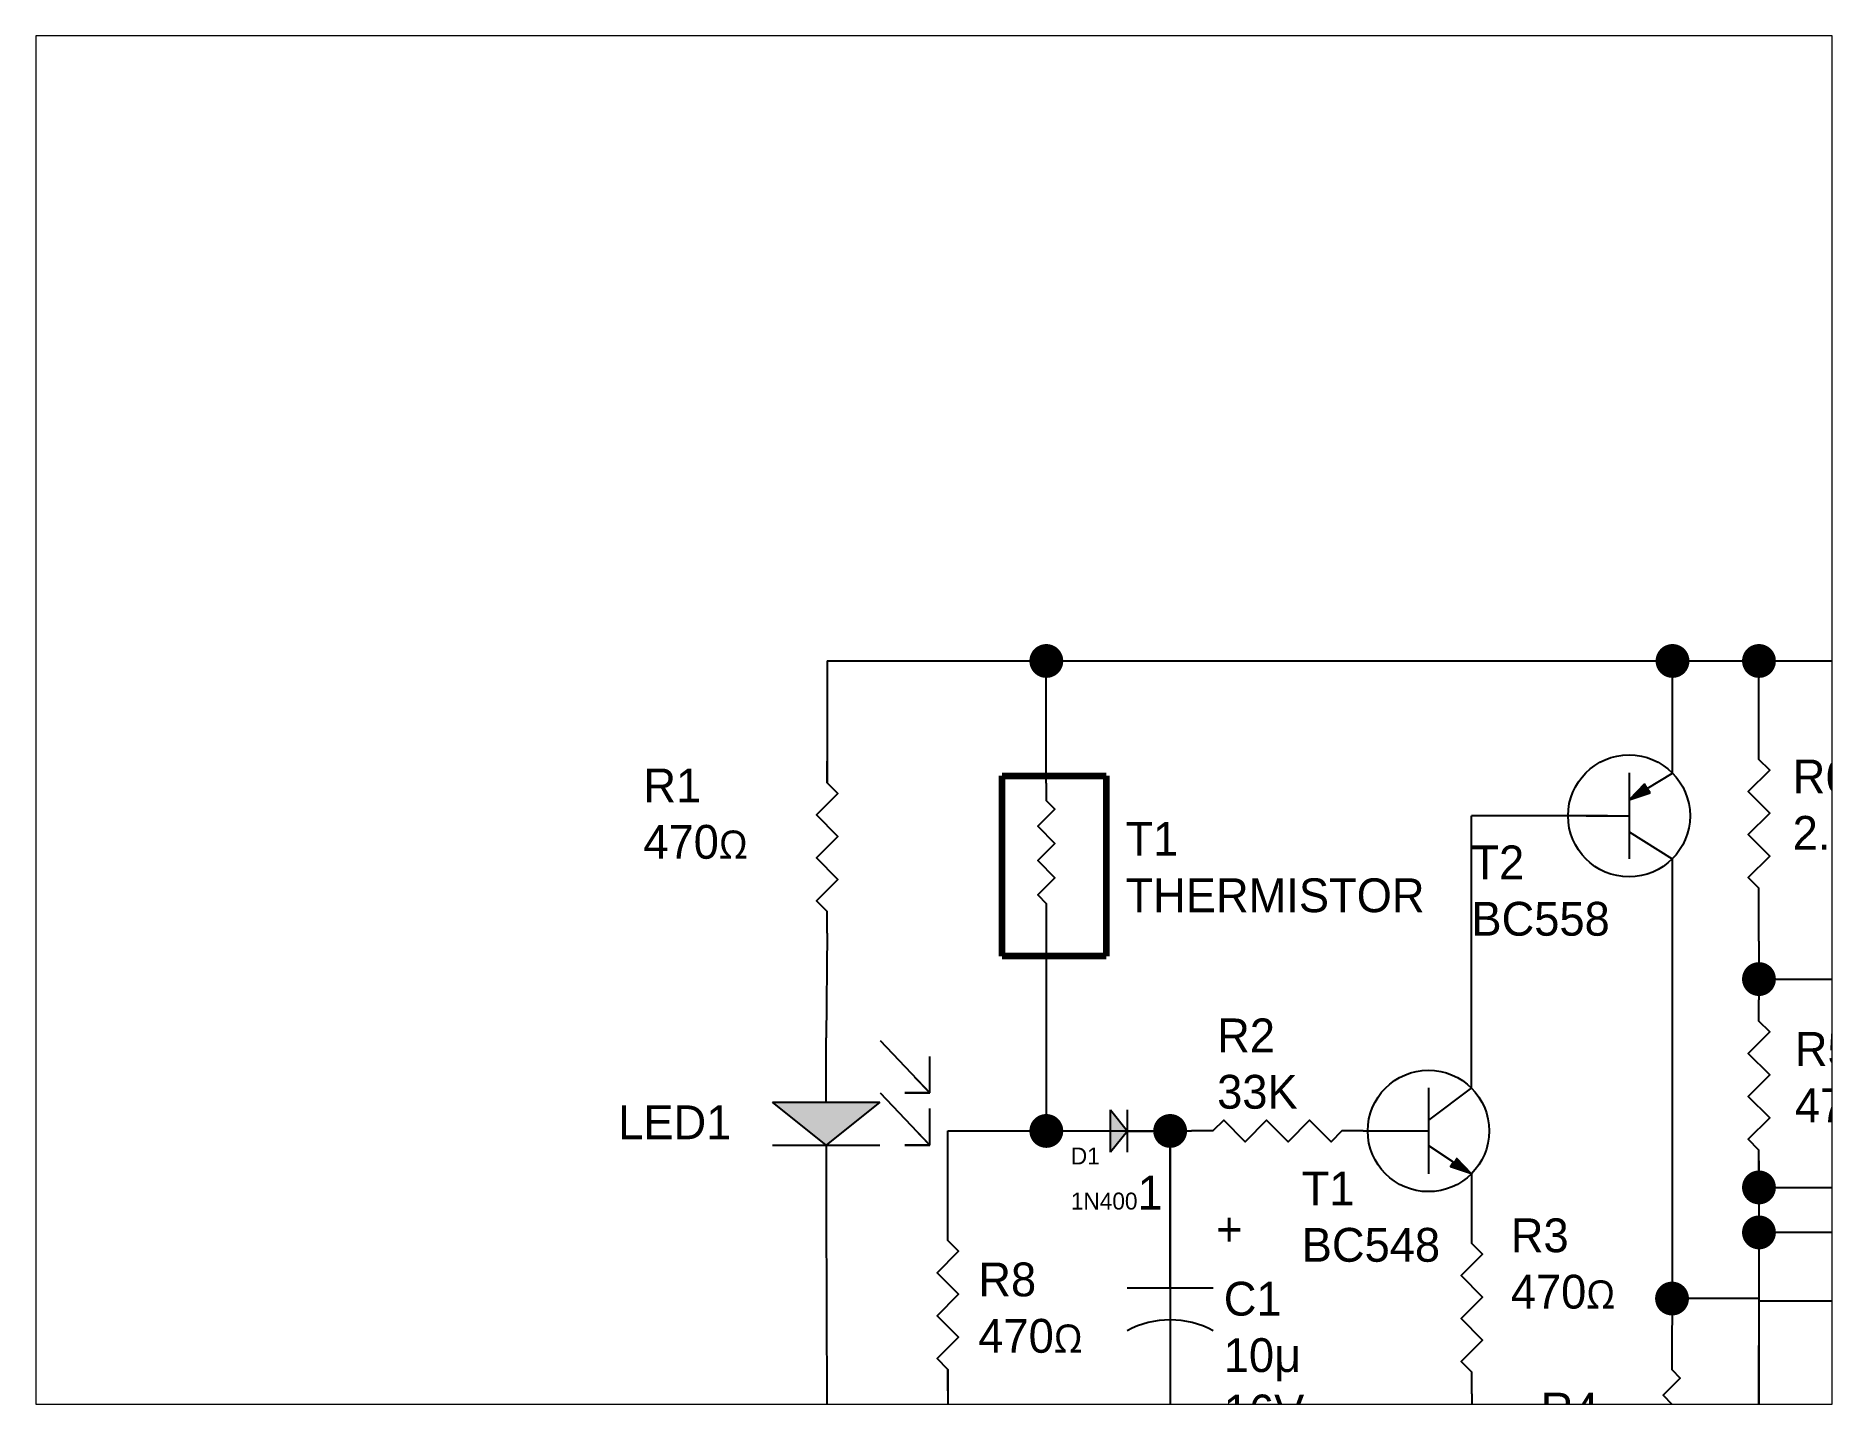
# Paper-space layout 'Layout1' of a CAD drawing. Header units: centimetres. Extents: x 1.05 to 9.45, y 0.8 to 7.2.
# The model-space entities are those that its viewports show. They can reach past a viewport. Long polylines and large blocks are cut down to what shows.
import ezdxf

# ---------------------------------------------------------------- set-up
doc = ezdxf.new("R2010")
doc.units = ezdxf.units.CM
doc.header["$MEASUREMENT"] = 0

# ---------------------------------------------------------------- blocks, each defined once
blk = doc.blocks.new('Resistor')
at = {"color": 7}
blk.add_lwpolyline([(0, 0), (0.05, 0), (0.075, 0.025), (0.125, -0.025), (0.175, 0.025), (0.225, -0.025), (0.275, 0.025), (0.325, -0.025), (0.35, 0), (0.4, 0)], dxfattribs=at)
blk = doc.blocks.new('Diode')
at = {"color": 7}
for p, q in [((0.15, 0.125), (0.25, 0)), ((0.15, -0.125), (0.15, 0.125)), ((0.25, -0.125), (0.25, 0.125)), ((0.15, 0), (0, 0)), ((0.25, 0), (0.15, -0.125)), ((0.25, 0), (0.4, 0))]:
    blk.add_line(p, q, dxfattribs=at)
blk.add_solid([(0.15, -0.125), (0.25, 0), (0.15, 0.125)], dxfattribs=at)
blk = doc.blocks.new('Transistor - NPN')
at = {"color": 7}
for p, q in [((0.199999, 0.2), (0.199999, -0.2)), ((0.399999, 0.2), (0.199999, 0.05)), ((0, 0), (0.199999, 0)), ((0.316132, -0.145536), (0.201153, -0.069033)), ((0.302516, -0.166503), (0.316132, -0.145536)), ((0.399999, -0.2), (0.302516, -0.166503)), ((0.329748, -0.124569), (0.399999, -0.2))]:
    blk.add_line(p, q, dxfattribs=at)
blk.add_solid([(0.302516, -0.166503), (0.399999, -0.2), (0.329748, -0.124569)], dxfattribs=at)
blk = doc.blocks.new('T1')
blk.add_circle((0, 0), 0.718)
at = {"xscale": 2.54, "yscale": 2.54, "zscale": 2.54}
blk.add_blockref('Transistor - NPN', (-0.508, 0), dxfattribs=at)
blk = doc.blocks.new('Transistor - PNP')
at = {"color": 7}
for p, q in [((0.200001, 0.2), (0.200001, -0.199999)), ((0.284805, 0.127992), (0.4024, 0.199023)), ((0.271557, 0.149194), (0.200001, 0.075)), ((0.200001, 0.075), (0.298053, 0.106791)), ((0.284805, 0.127992), (0.271557, 0.149194)), ((0.298053, 0.106791), (0.284805, 0.127992)), ((0, 0), (0.200001, 0)), ((0.200001, -0.074999), (0.400001, -0.199999))]:
    blk.add_line(p, q, dxfattribs=at)
blk.add_solid([(0.200001, 0.075), (0.298053, 0.106791), (0.271557, 0.149194)], dxfattribs=at)
blk = doc.blocks.new('T2')
blk.add_circle((0, 0), 0.721)
at = {"xscale": 2.54, "yscale": 2.54, "zscale": 2.54}
blk.add_blockref('Transistor - PNP', (-0.508, 0), dxfattribs=at)
blk = doc.blocks.new('Capacitor')
at = {"color": 7}
for p, q in [((0.15, -0.1), (0.15, 0.1)), ((0.15, 0), (0, 0)), ((0.225, 0), (0.4, 0))]:
    blk.add_line(p, q, dxfattribs=at)
blk.add_arc((0.4375, 0), 0.2125, 151.9275, 208.0725, dxfattribs=at)

msp = doc.modelspace()

# ---------------------------------------------------------------- linework, layer by layer
for p, q in [((4.587, 8.08, -10), (14.382, 8.08, -10)), ((4.587, 8.08, -10), (4.587, 7.36, -10)), ((5.883, 7.357, -6.742), (5.883, 8.08, -6.742)), ((9.585, 7.417), (9.585, 8.08)), ((10.096, 7.625, -10), (10.096, 8.08, -10)), ((8.396, 6.989), (8.396, 7.164)), ((8.968, 7.164), (8.396, 7.164)), ((9.201, 7.164), (8.968, 7.164)), ((8.396, 6.772), (8.396, 6.989)), ((9.582, 6.91), (9.582, 4.31)), ((8.396, 5.555), (8.396, 6.772)), ((10.096, 6.424, -10), (10.096, 6.609, -10)), ((5.883, 6.544, -6.742), (5.883, 5.301, -6.742)), ((4.587, 6.471, -10), (4.582, 5.852, -10)), ((10.096, 6.424, -10), (10.096, 6.199, -10)), ((10.096, 6.424, -10), (10.096, 6.424, -10)), ((10.096, 6.199, -10), (10.096, 6.077, -10)), ((10.096, 6.199, -10), (10.925, 6.199, -10)), ((4.9, 5.835, -10), (5.194, 5.526, -10)), ((5.194, 5.556, -10), (5.194, 5.742, -10)), ((4.9, 5.526, -10), (5.194, 5.217, -10)), ((5.194, 5.526, -10), (5.047, 5.526, -10)), ((5.047, 5.526, -10), (5.194, 5.526, -10)), ((5.194, 5.526, -10), (5.106, 5.618, -10)), ((5.137, 5.586, -10), (5.194, 5.526, -10)), ((5.194, 5.526, -10), (5.194, 5.556, -10)), ((5.194, 5.526, -10), (5.194, 5.526, -10)), ((5.194, 5.247, -10), (5.194, 5.433, -10)), ((5.194, 5.217, -10), (5.047, 5.217, -10)), ((5.047, 5.217, -10), (5.194, 5.217, -10)), ((5.194, 5.217, -10), (5.106, 5.309, -10)), ((5.137, 5.277, -10), (5.194, 5.217, -10)), ((5.194, 5.217, -10), (5.194, 5.247, -10)), ((5.194, 5.217, -10), (5.194, 5.217, -10)), ((5.301, 5.301), (6.017, 5.301)), ((5.301, 4.78, -10), (5.301, 5.301, -10)), ((6.017, 5.301, -10), (6.017, 5.301, -10)), ((6.017, 5.301, -10), (6.017, 5.301, -10)), ((6.017, 5.301, -10), (6.456, 5.301, -10)), ((6.456, 5.301, -10), (6.675, 5.301, -8.024)), ((6.615, 4.564, -10), (6.615, 5.301, -10)), ((6.615, 5.301, -10), (6.615, 3.739, -10)), ((6.675, 5.301, -8.024), (6.675, 5.301, -8.024)), ((6.675, 5.301, -8.024), (6.741, 5.301, -8.024)), ((7.757, 5.301, -8.024), (7.783, 5.301)), ((7.783, 5.301), (8.142, 5.301)), ((10.096, 5.124, -10), (10.096, 4.967, -10)), ((8.396, 5.047), (8.396, 4.763)), ((10.096, 4.967, -10), (10.096, 3.652, -10)), ((10.096, 4.967, -10), (10.925, 4.967, -10)), ((4.582, 4.836, -10), (4.587, 3.307, -10)), ((10.925, 4.701, -10), (10.096, 4.701, -10)), ((9.582, 4.31), (9.58, 3.992, -6.742)), ((10.096, 4.31, -10), (9.582, 4.31, -10)), ((10.096, 4.297, -10), (10.925, 4.297, -10)), ((5.301, 3.891), (5.301, 2.891)), ((6.615, 3.739, -10), (6.615, 2.941, -10)), ((8.399, 3.747, 10), (8.399, 2.941, 10))]:
    msp.add_line(p, q)
at = {"color": 30, "linetype": 'ByBlock', "lineweight": 200, "true_color": 0xf26722}
msp.add_line((5.622, 7.4, -10), (6.237, 7.4, -10), dxfattribs=at)
at = {"color": 30, "linetype": 'ByBlock', "lineweight": 211, "true_color": 0xf26722}
for p, q in [((5.622, 6.334, -10), (5.622, 7.4, -10)), ((6.237, 7.4, -10), (6.237, 6.334, -10)), ((6.237, 6.334, -10), (5.622, 6.334, -10))]:
    msp.add_line(p, q, dxfattribs=at)
at = {"const_width": 0.1}
for points, elevation in [([(5.833, 8.08, 1), (5.933, 8.08, 1)], -6.742), ([(10.046, 8.08, 1), (10.146, 8.08, 1)], -10), ([(10.046, 6.199, 1), (10.146, 6.199, 1)], -10), ([(5.833, 5.301, 1), (5.933, 5.301, 1)], -6.742), ([(6.565, 5.301, 1), (6.665, 5.301, 1)], -10), ([(10.046, 4.967, 1), (10.146, 4.967, 1)], -10), ([(10.046, 4.701, 1), (10.146, 4.701, 1)], -10)]:
    msp.add_lwpolyline(points, format="xyb", close=True, dxfattribs=dict(at, elevation=elevation))
for points in [[(9.535, 8.08, 1), (9.635, 8.08, 1)], [(9.532, 4.31, 1), (9.632, 4.31, 1)]]:
    msp.add_lwpolyline(points, format="xyb", close=True, dxfattribs=at)

# ---------------------------------------------------------------- block references
for name, p, xscale, yscale, zscale, rotation in [('Resistor', (10.096, 6.609, -10), 2.54, 2.54, 2.54, 90), ('Resistor', (4.587, 6.471, -10), 2.54, 2.54, 2.54, 90), ('Resistor', (10.096, 5.061, -10), 2.54, 2.54, 2.54, 90), ('Diode', (4.582, 5.852, -10), 2.54, 2.54, 2.54, 270), ('Resistor', (7.757, 5.301, -8.024), 2.54, 2.54, 2.54, 179.9999999999998), ('Resistor', (5.301, 3.764, -10), 2.54, 2.54, 2.54, 90), ('Capacitor', (6.615, 4.755, -10), 2.54, 2.54, 2.54, 270), ('Resistor', (8.399, 3.747, 10), 2.54, 2.54, 2.54, 90), ('Resistor', (9.58, 3.992, -6.742), 2.032, 2.032, 2.032, 269.9999999999998), ('Capacitor', (10.096, 4.033, -10), 2.54, 2.54, 2.54, 270)]:
    msp.add_blockref(name, p, dxfattribs=dict(xscale=xscale, yscale=yscale, zscale=zscale, rotation=rotation))
at = {"xscale": 0.5, "yscale": 0.5}
for name, p in [('T2', (9.328, 7.164)), ('T1', (8.142, 5.301))]:
    msp.add_blockref(name, p, dxfattribs=at)
at = {"color": 30, "linetype": 'ByBlock', "lineweight": 211, "true_color": 0xf26722, "xscale": 2.032, "yscale": 2.032, "zscale": 2.032, "rotation": 269.9999999999998}
msp.add_blockref('Resistor', (5.883, 7.357, -6.742), dxfattribs=at)
msp.add_blockref('Diode', (6.112, 5.3, -10))

# ---------------------------------------------------------------- texts
at = {"color": 3, "char_height": 0.2, "attachment_point": 1}
for s, width, heights, insert in [('R1\\P470{\\fMicrosoft YaHei|b0|i0|c134|p34;\\H0.83333x;Ω}', 0.83128, [0], (3.501, 7.444, -10)), ('R6\\P2.2K', 1.12846, [0], (10.295, 7.497, -10)), ('T1\\PTHERMISTOR', 1.90252, [0], (6.351, 7.128, -10)), ('R2\\P33K', 0.8676, [0], (6.893, 5.966, -10)), ('R5\\P47K', 0.61713, [0], (10.308, 5.886, -10)), ('R3\\P470{\\fMicrosoft YaHei|b0|i0|c134|p34;\\H0.83333x;Ω}', 0.7402, [0], (8.629, 4.784, -10)), ('R8\\P470{\\fMicrosoft YaHei|b0|i0|c134|p34;\\H0.83333x;Ω}', 0.7635, [0.733], (5.481, 4.523, -10)), ('C1\\P10{\\fArial|b0|i0|c0|p34;μ}\\P16V', 0.74849, [0], (6.932, 4.409, -8.024)), ('R4\\P560{\\fMicrosoft YaHei|b0|i0|c134|p34;\\H0.83333x;Ω}', 0.72362, [0], (8.806, 3.753, -10)), ('C2\\P0.04{\\fArial|b0|i0|c0|p34;μ}', 0.59425, [0], (10.506, 3.732, -10))]:
    msp.add_mtext_dynamic_manual_height_columns(s, width=width, gutter_width=1, heights=heights, dxfattribs=dict(at, insert=insert))
at = {"color": 2, "char_height": 0.2, "attachment_point": 1}
for s, width, insert in [('T2\\PBC558', 0.8896, (8.396, 6.989)), ('LED1', 1.39655, (3.352, 5.452, -10)), ('{\\H0.5x;D1\\P1N400}1', 1.04883, (6.028, 5.203, -6.742)), ('T1\\PBC548', 1.10473, (7.393, 5.061))]:
    msp.add_mtext_dynamic_manual_height_columns(s, width=width, gutter_width=1, heights=[0], dxfattribs=dict(at, insert=insert))
at = {"color": 1, "insert": (6.886, 4.82, -10), "char_height": 0.2, "attachment_point": 1}
msp.add_mtext_dynamic_manual_height_columns('+', width=0.36546, gutter_width=1, heights=[0.19], dxfattribs=at)

psp = doc.layouts.get("Layout1")

# ---------------------------------------------------------------- viewports
at = {"layer": '0'}
psp.add_viewport(center=(5.25, 4), size=(8.4, 6.4), view_center_point=(5.219, 7.731), view_height=8.090165, dxfattribs=at)

doc.saveas('drawing.dxf')
